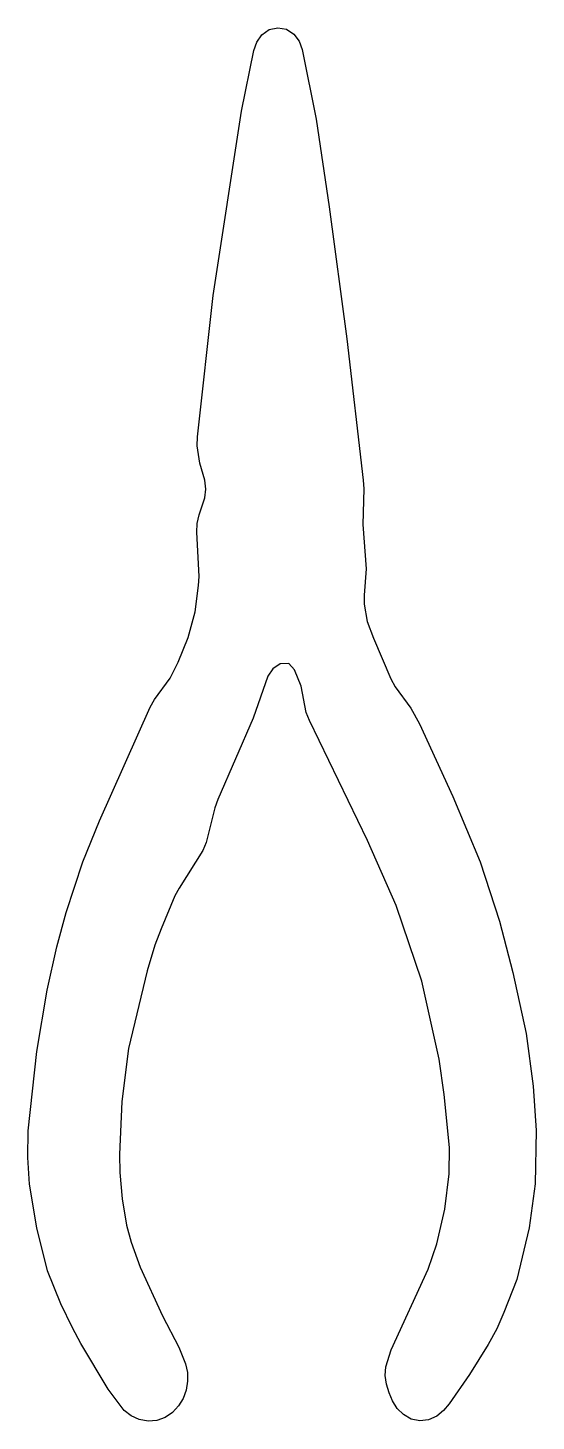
# Model space of a CAD drawing. Header units: millimetres. Extents: x -31 to 31, y -85 to 85.
import ezdxf

# ---------------------------------------------------------------- set-up
doc = ezdxf.new("R2010")
doc.units = ezdxf.units.MM

msp = doc.modelspace()

# ---------------------------------------------------------------- linework, layer by layer
for p, q in [((-1.57, 85.18), (-0.52, 85.4)), ((-0.52, 85.4), (0.55, 85.23)), ((-3.08, 83.66), (-2.45, 84.54)), ((-2.45, 84.54), (-1.57, 85.18)), ((0.55, 85.23), (1.46, 84.64)), ((1.46, 84.64), (2.11, 83.78)), ((2.11, 83.78), (2.47, 82.75)), ((-4.96, 75.17), (-3.45, 82.63)), ((-3.45, 82.63), (-3.08, 83.66)), ((2.47, 82.75), (4.2, 74.22)), ((-8.44, 52.58), (-4.96, 75.17)), ((4.2, 74.22), (5.79, 63.45)), ((5.79, 63.45), (7.93, 47.26)), ((-10.35, 35.27), (-8.44, 52.58)), ((7.93, 47.26), (9.93, 29.96)), ((-10.38, 34.18), (-10.35, 35.27)), ((-10.08, 32.02), (-10.38, 34.18)), ((-9.45, 29.94), (-10.08, 32.02)), ((-9.35, 28.86), (-9.45, 29.94)), ((9.93, 29.96), (10.01, 28.88)), ((-10.14, 25.72), (-9.46, 27.78)), ((-9.46, 27.78), (-9.35, 28.86)), ((10.01, 28.88), (9.92, 24.53)), ((-10.39, 24.66), (-10.14, 25.72)), ((-10.44, 23.57), (-10.39, 24.66)), ((9.92, 24.53), (10.31, 19.1)), ((-10.16, 18.14), (-10.44, 23.57)), ((10.31, 19.1), (10.06, 15.84)), ((-10.22, 17.05), (-10.16, 18.14)), ((-10.65, 13.81), (-10.22, 17.05)), ((10.06, 15.84), (10.07, 14.76)), ((-11.51, 10.67), (-10.65, 13.81)), ((10.07, 14.76), (10.44, 12.62)), ((10.44, 12.62), (11.19, 10.57)), ((-12.72, 7.63), (-11.51, 10.67)), ((11.19, 10.57), (13.34, 5.58)), ((-13.69, 5.69), (-12.72, 7.63)), ((-0.24, 7.42), (-1.14, 6.82)), ((0.82, 7.48), (-0.24, 7.42)), ((1.55, 6.72), (0.82, 7.48)), ((-15.62, 3.05), (-13.69, 5.69)), ((-1.75, 5.93), (-3.53, 0.79)), ((-1.14, 6.82), (-1.75, 5.93)), ((2.33, 4.69), (1.55, 6.72)), ((13.34, 5.58), (13.86, 4.62)), ((2.98, 1.49), (2.33, 4.69)), ((13.86, 4.62), (15.8, 2)), ((-22.37, -11.81), (-16.16, 2.11)), ((-16.16, 2.11), (-15.62, 3.05)), ((15.8, 2), (16.83, 0.08)), ((-3.53, 0.79), (-7.85, -9.21)), ((3.35, 0.47), (2.98, 1.49)), ((10.48, -14.22), (3.35, 0.47)), ((16.83, 0.08), (20.93, -8.82)), ((-8.21, -10.23), (-9.28, -14.45)), ((-7.85, -9.21), (-8.21, -10.23)), ((20.93, -8.82), (24.29, -16.85)), ((-24.4, -16.85), (-22.37, -11.81)), ((-9.28, -14.45), (-9.7, -15.45)), ((13.97, -22.2), (10.48, -14.22)), ((-26.45, -23.06), (-24.4, -16.85)), ((-9.7, -15.45), (-12.6, -20.06)), ((24.29, -16.85), (26.65, -24.09)), ((-12.6, -20.06), (-13.11, -21.02)), ((-13.11, -21.02), (-14.79, -25.04)), ((17.14, -31.47), (13.97, -22.2)), ((-27.6, -27.25), (-26.45, -23.06)), ((-14.79, -25.04), (-15.56, -27.07)), ((26.65, -24.09), (28.27, -30.42)), ((-28.78, -32.57), (-27.6, -27.25)), ((-15.56, -27.07), (-16.5, -30.2)), ((-16.5, -30.2), (-18.79, -39.72)), ((28.27, -30.42), (29.89, -37.87)), ((19.25, -41.03), (17.14, -31.47)), ((-30.02, -40.08), (-28.78, -32.57)), ((29.89, -37.87), (30.77, -44.34)), ((-31.09, -49.82), (-30.02, -40.08)), ((-18.79, -39.72), (-19.6, -46.2)), ((19.87, -45.34), (19.25, -41.03)), ((30.77, -44.34), (31.13, -49.77)), ((20.5, -51.84), (19.87, -45.34)), ((-19.6, -46.2), (-19.91, -52.73)), ((-31.13, -53.08), (-31.09, -49.82)), ((31.13, -49.77), (31.01, -56.29)), ((-19.91, -52.73), (-19.85, -54.9)), ((20.47, -55.1), (20.5, -51.84)), ((-30.93, -56.34), (-31.13, -53.08)), ((-30.02, -61.71), (-30.93, -56.34)), ((-19.85, -54.9), (-19.57, -58.15)), ((19.93, -59.42), (20.47, -55.1)), ((31.01, -56.29), (30.26, -61.69)), ((-19.57, -58.15), (-19.03, -61.37)), ((18.96, -63.67), (19.93, -59.42)), ((-19.03, -61.37), (-18.46, -63.47)), ((-28.72, -66.99), (-30.02, -61.71)), ((30.26, -61.69), (28.75, -68.04)), ((-18.46, -63.47), (-17.36, -66.54)), ((17.91, -66.76), (18.96, -63.67)), ((-17.36, -66.54), (-14.62, -72.47)), ((-27.11, -71.03), (-28.72, -66.99)), ((13.36, -76.65), (17.91, -66.76)), ((28.75, -68.04), (27.19, -72.1)), ((-25.68, -73.97), (-27.11, -71.03)), ((-14.62, -72.47), (-12.62, -76.34)), ((27.19, -72.1), (26.31, -74.09)), ((-24.63, -75.88), (-25.68, -73.97)), ((26.31, -74.09), (25.27, -76)), ((-21.29, -81.49), (-24.63, -75.88)), ((-12.62, -76.34), (-11.83, -78.37)), ((12.73, -78.73), (13.36, -76.65)), ((25.27, -76), (22.98, -79.7)), ((-11.83, -78.37), (-11.59, -79.43)), ((-11.59, -79.43), (-11.56, -80.51)), ((12.62, -79.81), (12.73, -78.73)), ((12.78, -80.88), (12.62, -79.81)), ((22.98, -79.7), (20.48, -83.27)), ((-19.32, -84.08), (-21.29, -81.49)), ((-11.73, -81.59), (-12.11, -82.61)), ((-11.56, -80.51), (-11.73, -81.59)), ((13.11, -81.92), (12.78, -80.88)), ((13.54, -82.92), (13.11, -81.92)), ((-12.68, -83.53), (-13.41, -84.33)), ((-12.11, -82.61), (-12.68, -83.53)), ((14.12, -83.83), (13.54, -82.92)), ((20.48, -83.27), (19.78, -84.1)), ((-18.47, -84.76), (-19.32, -84.08)), ((-17.48, -85.21), (-18.47, -84.76)), ((-16.41, -85.4), (-17.48, -85.21)), ((-15.33, -85.31), (-16.41, -85.4)), ((-14.31, -84.95), (-15.33, -85.31)), ((-13.41, -84.33), (-14.31, -84.95)), ((14.89, -84.6), (14.12, -83.83)), ((15.83, -85.14), (14.89, -84.6)), ((16.89, -85.37), (15.83, -85.14)), ((17.96, -85.25), (16.89, -85.37)), ((18.95, -84.8), (17.96, -85.25)), ((19.78, -84.1), (18.95, -84.8))]:
    msp.add_line(p, q)

doc.saveas('drawing.dxf')
